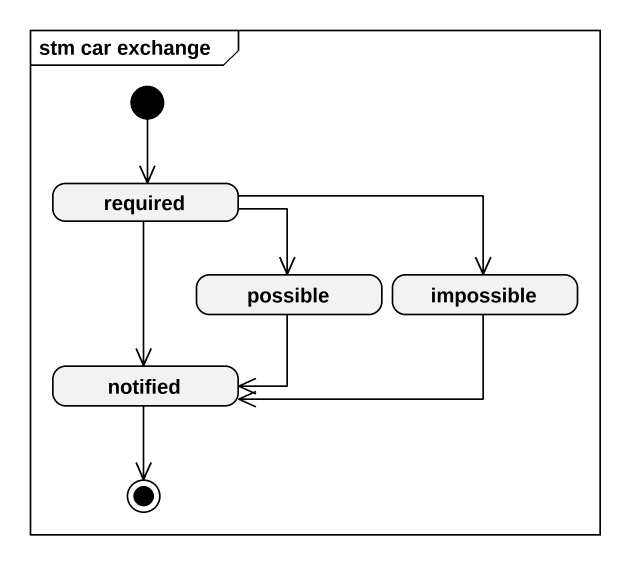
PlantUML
@startuml
mainframe stm car exchange
hide empty description
state required
state possible
state impossible
state notified
[*] --> required
required --> possible
required -right-> impossible
required --> notified
possible --> notified
impossible -left-> notified
notified --> [*]
@enduml
